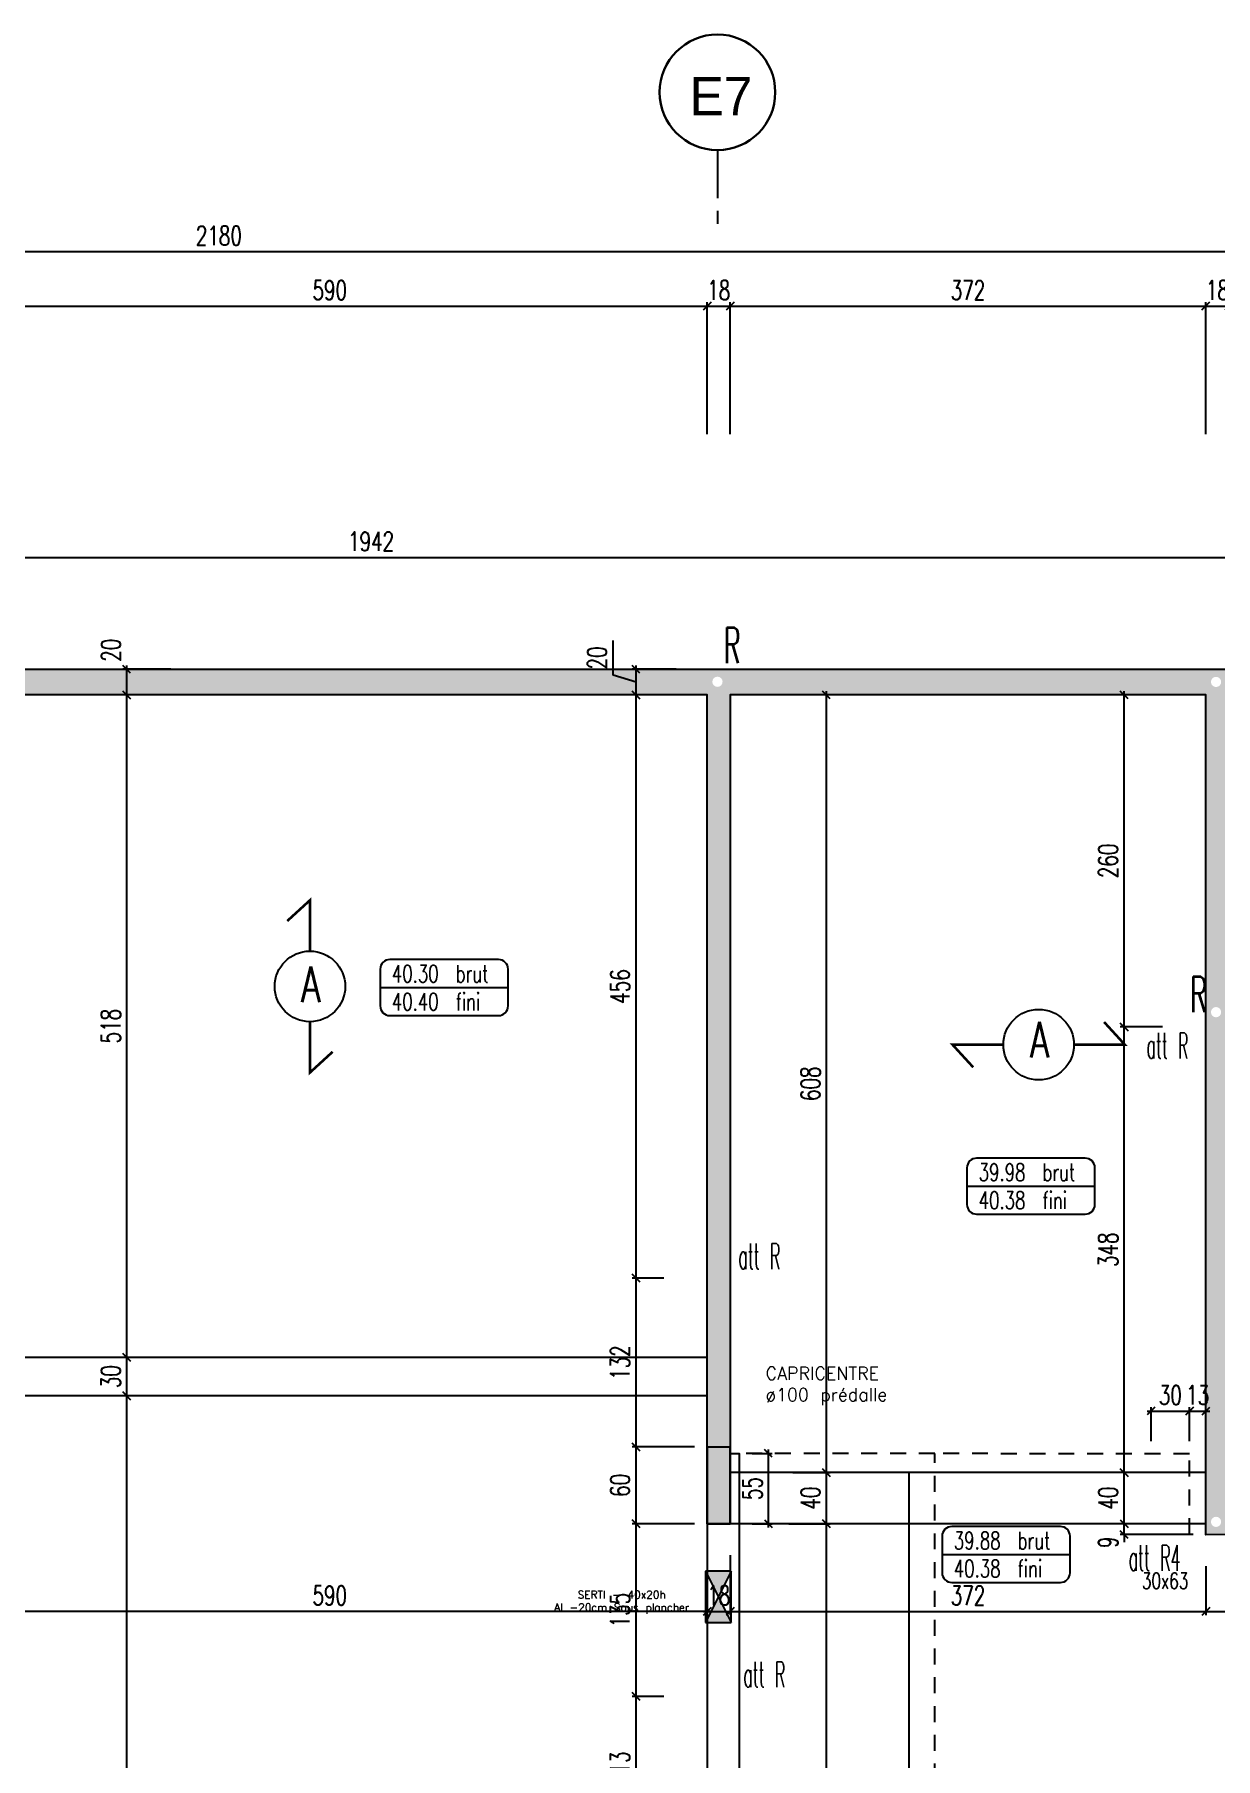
# Model space of a CAD drawing. Extents: x 307 to 786, y -197 to -94.
# Drawn here: x 391.63 to 400.86, y -173.38 to -159.9 of the extents above; entities that cross this region are included whole.
import ezdxf
from ezdxf.enums import TextEntityAlignment as Align

# ---------------------------------------------------------------- set-up
doc = ezdxf.new("R2010")
doc.units = 0
doc.header["$LTSCALE"] = 0.5
doc.header["$MEASUREMENT"] = 0
for name, pattern in [('AXES2', [1.125, 0.75, -0.125, 0.125, -0.125]), ('CACHE', [0.375, 0.25, -0.125]), ('CONTINU', [0])]:
    doc.linetypes.add(name, pattern=pattern)
doc.layers.get('DEFPOINTS').update_dxf_attribs({"linetype": 'CONTINUOUS'})
for name, color, linetype in [('1_AJSA_vue2', 13, 'CONTINUOUS'), ('_ SERTI RESERVATION', 6, 'CACHE'), ('_ SERTI RESERVATION ENEDIS', 6, 'CONTINU'), ('_ SERTI RESERVATION SG', 6, 'CONTINU'), ('A05-AXES', 13, 'AXES2'), ('A19-COTATIONS', 146, 'CONTINUOUS'), ('AXES', 6, 'AXES2'), ('COTATION', 7, 'CONTINUOUS'), ('HABILLAGE', 7, 'CONTINUOUS'), ('MURS', 3, 'CONTINUOUS'), ('PLANCHER', 7, 'CONTINUOUS'), ('POCHAGE', 254, 'CONTINUOUS'), ('POTEAUX', 1, 'CONTINUOUS'), ('POUTRES', 2, 'CONTINUOUS'), ('REPERE-RAID', 4, 'CONTINUOUS')]:
    doc.layers.add(name, color=color, linetype=linetype)
doc.styles.add('CGotH', font='GOTHIC.TTF')
doc.styles.add('ROMANS8', font='romans.shx', dxfattribs={"width": 0.7})
doc.styles.get("Standard").update_dxf_attribs({"font": 'txt.shx'})
doc.dimstyles.new('COT50 cm', dxfattribs={"dimtxt": 0.15, "dimasz": 0.06, "dimexe": 0.03, "dimexo": 0.1, "dimgap": 0.05, "dimtad": 1, "dimdec": 0, "dimlfac": 100, "dimzin": 0, "dimdsep": 46, "dimtxsty": 'ROMANS8', "dimblk1": 'OBLIQUE', "dimblk2": 'OBLIQUE', "dimsah": 1, "dimcen": 0.03, "dimdle": 0.03, "dimclrt": 1, "dimadec": 0, "dimazin": 0, "dimtfac": 1, "dimtdec": 0, "dimtmove": 0, "dimatfit": 3, "dimfxl": 1, "dimfxlon": 1, "dimtolj": 1, "dimtzin": 0, "dimlwd": -1, "dimlwe": -1, "dimarcsym": 0})

# ---------------------------------------------------------------- blocks, each defined once
blk = doc.blocks.new('139')
at = {"layer": 'HABILLAGE', "color": 7}
blk.add_line((-0.665, 0), (0.665, 0), dxfattribs=at)
at = {"layer": 'HABILLAGE'}
blk.add_lwpolyline([(-0.565, -0.291), (0.565, -0.291, 0.414214), (0.665, -0.191), (0.665, 0.191, 0.414214), (0.565, 0.291), (-0.565, 0.291, 0.414214), (-0.665, 0.191), (-0.665, -0.191, 0.414214)], format="xyb", close=True, dxfattribs=at)
at = {"layer": 'HABILLAGE', "color": 1, "width": 0.7}
for s, p in [('brut', (0.121, 0.054)), ('fini', (0.121, -0.237))]:
    blk.add_text(s, height=0.18, dxfattribs=at).set_placement(p)
for tag, p in [('NIVBRUT', (-0.543, 0.054)), ('NIVFINI', (-0.543, -0.237))]:
    blk.add_attdef(tag, p, '', height=0.18, dxfattribs=at)
blk = doc.blocks.new('_Oblique')
at = {"layer": 'COTATION', "color": 0, "lineweight": -2}
blk.add_line((-0.5, -0.5), (0.5, 0.5), dxfattribs=at)
blk = doc.blocks.new('*D845')
at = {"layer": 'COTATION', "color": 0, "transparency": 16777216}
for p, q in [((390.987, -162.933), (390.987, -161.992)), ((396.89, -163.022), (396.89, -161.992)), ((390.957, -162.022), (396.92, -162.022))]:
    blk.add_line(p, q, dxfattribs=at)
at = {"layer": 'DEFPOINTS', "color": 0, "transparency": 16777216}
for p in [(396.89, -162.022), (390.987, -163.033), (396.89, -163.57)]:
    blk.add_point(p, dxfattribs=at)
at = {"layer": 'COTATION', "color": 0, "transparency": 16777216, "xscale": 0.06, "yscale": 0.06, "zscale": 0.06, "rotation": 180}
blk.add_blockref('_Oblique', (390.987, -162.022), dxfattribs=at)
at = {"layer": 'COTATION', "color": 0, "transparency": 16777216, "xscale": 0.06, "yscale": 0.06, "zscale": 0.06}
blk.add_blockref('_Oblique', (396.89, -162.022), dxfattribs=at)
at = {"layer": 'COTATION', "color": 1, "transparency": 16777216, "insert": (393.938, -161.897), "char_height": 0.15, "attachment_point": 5, "style": 'ROMANS8'}
blk.add_mtext('\\A1;590', dxfattribs=at)
blk = doc.blocks.new('*D846')
at = {"layer": 'COTATION', "color": 0, "transparency": 16777216}
for p, q in [((396.89, -163.022), (396.89, -161.992)), ((397.07, -163.022), (397.07, -161.992)), ((396.86, -162.022), (397.1, -162.022))]:
    blk.add_line(p, q, dxfattribs=at)
at = {"layer": 'DEFPOINTS', "color": 0, "transparency": 16777216}
for p in [(397.07, -162.022), (396.89, -163.57), (397.07, -163.566)]:
    blk.add_point(p, dxfattribs=at)
at = {"layer": 'COTATION', "color": 0, "transparency": 16777216, "xscale": 0.06, "yscale": 0.06, "zscale": 0.06, "rotation": 180}
blk.add_blockref('_Oblique', (396.89, -162.022), dxfattribs=at)
at = {"layer": 'COTATION', "color": 0, "transparency": 16777216, "xscale": 0.06, "yscale": 0.06, "zscale": 0.06}
blk.add_blockref('_Oblique', (397.07, -162.022), dxfattribs=at)
at = {"layer": 'COTATION', "color": 1, "transparency": 16777216, "insert": (396.98, -161.897), "char_height": 0.15, "attachment_point": 5, "style": 'ROMANS8'}
blk.add_mtext('\\A1;18', dxfattribs=at)
blk = doc.blocks.new('*D847')
at = {"layer": 'COTATION', "color": 0, "transparency": 16777216}
for p, q in [((397.07, -163.022), (397.07, -161.992)), ((400.788, -163.022), (400.788, -161.992)), ((397.04, -162.022), (400.818, -162.022))]:
    blk.add_line(p, q, dxfattribs=at)
at = {"layer": 'DEFPOINTS', "color": 0, "transparency": 16777216}
for p in [(400.788, -162.022), (397.07, -163.566), (400.788, -163.598)]:
    blk.add_point(p, dxfattribs=at)
at = {"layer": 'COTATION', "color": 0, "transparency": 16777216, "xscale": 0.06, "yscale": 0.06, "zscale": 0.06, "rotation": 180}
blk.add_blockref('_Oblique', (397.07, -162.022), dxfattribs=at)
at = {"layer": 'COTATION', "color": 0, "transparency": 16777216, "xscale": 0.06, "yscale": 0.06, "zscale": 0.06}
blk.add_blockref('_Oblique', (400.788, -162.022), dxfattribs=at)
at = {"layer": 'COTATION', "color": 1, "transparency": 16777216, "insert": (398.929, -161.897), "char_height": 0.15, "attachment_point": 5, "style": 'ROMANS8'}
blk.add_mtext('\\A1;372', dxfattribs=at)
blk = doc.blocks.new('*D848')
at = {"layer": 'COTATION', "color": 0, "transparency": 16777216}
for p, q in [((400.788, -163.022), (400.788, -161.992)), ((400.969, -163.022), (400.969, -161.992)), ((400.758, -162.022), (400.999, -162.022))]:
    blk.add_line(p, q, dxfattribs=at)
at = {"layer": 'DEFPOINTS', "color": 0, "transparency": 16777216}
for p in [(400.969, -162.022), (400.788, -163.598), (400.969, -163.598)]:
    blk.add_point(p, dxfattribs=at)
at = {"layer": 'COTATION', "color": 0, "transparency": 16777216, "xscale": 0.06, "yscale": 0.06, "zscale": 0.06, "rotation": 180}
blk.add_blockref('_Oblique', (400.788, -162.022), dxfattribs=at)
at = {"layer": 'COTATION', "color": 0, "transparency": 16777216, "xscale": 0.06, "yscale": 0.06, "zscale": 0.06}
blk.add_blockref('_Oblique', (400.969, -162.022), dxfattribs=at)
at = {"layer": 'COTATION', "color": 1, "transparency": 16777216, "insert": (400.879, -161.897), "char_height": 0.15, "attachment_point": 5, "style": 'ROMANS8'}
blk.add_mtext('\\A1;18', dxfattribs=at)
blk = doc.blocks.new('*D881')
at = {"layer": 'COTATION', "color": 0, "transparency": 16777216}
for p, q in [((382.143, -161.596), (404, -161.596)), ((382.173, -162.596), (382.173, -161.566)), ((403.97, -162.596), (403.97, -161.566))]:
    blk.add_line(p, q, dxfattribs=at)
at = {"layer": 'DEFPOINTS', "color": 0, "transparency": 16777216}
for p in [(403.97, -161.596), (403.97, -163.507), (382.173, -164.324)]:
    blk.add_point(p, dxfattribs=at)
at = {"layer": 'COTATION', "color": 0, "transparency": 16777216, "xscale": 0.06, "yscale": 0.06, "zscale": 0.06, "rotation": 180}
blk.add_blockref('_Oblique', (382.173, -161.596), dxfattribs=at)
at = {"layer": 'COTATION', "color": 0, "transparency": 16777216, "xscale": 0.06, "yscale": 0.06, "zscale": 0.06}
blk.add_blockref('_Oblique', (403.97, -161.596), dxfattribs=at)
at = {"layer": 'COTATION', "color": 1, "transparency": 16777216, "insert": (393.071, -161.471), "char_height": 0.15, "attachment_point": 5, "style": 'ROMANS8'}
blk.add_mtext('\\A1;2180', dxfattribs=at)
blk = doc.blocks.new('*D898')
at = {"layer": 'COTATION', "color": 0, "transparency": 16777216}
for p, q in [((384.523, -163.986), (404, -163.986)), ((384.553, -164.564), (384.553, -163.956)), ((403.97, -164.761), (403.97, -163.956))]:
    blk.add_line(p, q, dxfattribs=at)
at = {"layer": 'DEFPOINTS', "color": 0, "transparency": 16777216}
for p in [(403.97, -163.986), (384.553, -164.664), (403.97, -164.861)]:
    blk.add_point(p, dxfattribs=at)
at = {"layer": 'COTATION', "color": 0, "transparency": 16777216, "xscale": 0.06, "yscale": 0.06, "zscale": 0.06, "rotation": 180}
blk.add_blockref('_Oblique', (384.553, -163.986), dxfattribs=at)
at = {"layer": 'COTATION', "color": 0, "transparency": 16777216, "xscale": 0.06, "yscale": 0.06, "zscale": 0.06}
blk.add_blockref('_Oblique', (403.97, -163.986), dxfattribs=at)
at = {"layer": 'COTATION', "color": 1, "transparency": 16777216, "insert": (394.261, -163.861), "char_height": 0.15, "attachment_point": 5, "style": 'ROMANS8'}
blk.add_mtext('\\A1;1942', dxfattribs=at)
blk = doc.blocks.new('*D1163')
at = {"layer": 'COTATION', "color": 0, "transparency": 16777216}
for p, q in [((392.548, -170.541), (392.321, -170.541)), ((392.351, -176.762), (392.351, -170.511)), ((392.548, -176.732), (392.321, -176.732))]:
    blk.add_line(p, q, dxfattribs=at)
at = {"layer": 'DEFPOINTS', "color": 0, "transparency": 16777216}
for p in [(392.351, -170.541), (392.648, -170.541), (392.648, -176.732)]:
    blk.add_point(p, dxfattribs=at)
at = {"layer": 'COTATION', "color": 0, "transparency": 16777216, "xscale": 0.06, "yscale": 0.06, "zscale": 0.06}
for p, rotation in [((392.351, -170.541), 90), ((392.351, -176.732), 270)]:
    blk.add_blockref('_Oblique', p, dxfattribs=dict(at, rotation=rotation))
at = {"layer": 'COTATION', "color": 1, "transparency": 16777216, "insert": (392.226, -173.636), "char_height": 0.15, "attachment_point": 5, "rotation": 90, "style": 'ROMANS8'}
blk.add_mtext('\\A1;619', dxfattribs=at)
blk = doc.blocks.new('*D1164')
at = {"layer": 'COTATION', "color": 0, "transparency": 16777216}
for p, q in [((392.351, -170.571), (392.351, -170.211)), ((392.603, -170.241), (392.321, -170.241)), ((392.548, -170.541), (392.321, -170.541))]:
    blk.add_line(p, q, dxfattribs=at)
at = {"layer": 'DEFPOINTS', "color": 0, "transparency": 16777216}
for p in [(392.351, -170.241), (392.703, -170.241), (392.648, -170.541)]:
    blk.add_point(p, dxfattribs=at)
at = {"layer": 'COTATION', "color": 0, "transparency": 16777216, "xscale": 0.06, "yscale": 0.06, "zscale": 0.06}
for p, rotation in [((392.351, -170.241), 90), ((392.351, -170.541), 270)]:
    blk.add_blockref('_Oblique', p, dxfattribs=dict(at, rotation=rotation))
at = {"layer": 'COTATION', "color": 1, "transparency": 16777216, "insert": (392.226, -170.391), "char_height": 0.15, "attachment_point": 5, "rotation": 90, "style": 'ROMANS8'}
blk.add_mtext('\\A1;30', dxfattribs=at)
blk = doc.blocks.new('*D1165')
at = {"layer": 'COTATION', "color": 0, "transparency": 16777216}
for p, q in [((392.696, -165.061), (392.321, -165.061)), ((392.351, -170.271), (392.351, -165.031)), ((392.603, -170.241), (392.321, -170.241))]:
    blk.add_line(p, q, dxfattribs=at)
at = {"layer": 'DEFPOINTS', "color": 0, "transparency": 16777216}
for p in [(392.351, -165.061), (392.796, -165.061), (392.703, -170.241)]:
    blk.add_point(p, dxfattribs=at)
at = {"layer": 'COTATION', "color": 0, "transparency": 16777216, "xscale": 0.06, "yscale": 0.06, "zscale": 0.06}
for p, rotation in [((392.351, -165.061), 90), ((392.351, -170.241), 270)]:
    blk.add_blockref('_Oblique', p, dxfattribs=dict(at, rotation=rotation))
at = {"layer": 'COTATION', "color": 1, "transparency": 16777216, "insert": (392.226, -167.651), "char_height": 0.15, "attachment_point": 5, "rotation": 90, "style": 'ROMANS8'}
blk.add_mtext('\\A1;518', dxfattribs=at)
blk = doc.blocks.new('*D1166')
at = {"layer": 'COTATION', "color": 0, "transparency": 16777216}
for p, q in [((392.351, -165.091), (392.351, -164.831)), ((392.696, -164.861), (392.321, -164.861)), ((392.696, -165.061), (392.321, -165.061))]:
    blk.add_line(p, q, dxfattribs=at)
at = {"layer": 'DEFPOINTS', "color": 0, "transparency": 16777216}
for p in [(392.351, -164.861), (392.796, -164.861), (392.796, -165.061)]:
    blk.add_point(p, dxfattribs=at)
at = {"layer": 'COTATION', "color": 0, "transparency": 16777216, "xscale": 0.06, "yscale": 0.06, "zscale": 0.06}
for p, rotation in [((392.351, -164.861), 90), ((392.351, -165.061), 270)]:
    blk.add_blockref('_Oblique', p, dxfattribs=dict(at, rotation=rotation))
at = {"layer": 'COTATION', "color": 1, "transparency": 16777216, "insert": (392.227, -164.712), "char_height": 0.15, "attachment_point": 5, "rotation": 90, "style": 'ROMANS8'}
blk.add_mtext('\\A1;20', dxfattribs=at)
blk = doc.blocks.new('*D1173')
at = {"layer": 'COTATION', "color": 0, "transparency": 16777216}
for p, q in [((396.551, -172.891), (396.303, -172.891)), ((396.333, -174.051), (396.333, -172.861)), ((396.551, -174.021), (396.303, -174.021))]:
    blk.add_line(p, q, dxfattribs=at)
at = {"layer": 'DEFPOINTS', "color": 0, "transparency": 16777216}
for p in [(396.333, -172.891), (396.651, -172.891), (396.651, -174.021)]:
    blk.add_point(p, dxfattribs=at)
at = {"layer": 'COTATION', "color": 0, "transparency": 16777216, "xscale": 0.06, "yscale": 0.06, "zscale": 0.06}
for p, rotation in [((396.333, -172.891), 90), ((396.333, -174.021), 270)]:
    blk.add_blockref('_Oblique', p, dxfattribs=dict(at, rotation=rotation))
at = {"layer": 'COTATION', "color": 1, "transparency": 16777216, "insert": (396.208, -173.456), "char_height": 0.15, "attachment_point": 5, "rotation": 90, "style": 'ROMANS8'}
blk.add_mtext('\\A1;113', dxfattribs=at)
blk = doc.blocks.new('*D1174')
at = {"layer": 'COTATION', "color": 0, "transparency": 16777216}
for p, q in [((396.79, -171.541), (396.303, -171.541)), ((396.333, -172.921), (396.333, -171.511)), ((396.551, -172.891), (396.303, -172.891))]:
    blk.add_line(p, q, dxfattribs=at)
at = {"layer": 'DEFPOINTS', "color": 0, "transparency": 16777216}
for p in [(396.333, -171.541), (396.89, -171.541), (396.651, -172.891)]:
    blk.add_point(p, dxfattribs=at)
at = {"layer": 'COTATION', "color": 0, "transparency": 16777216, "xscale": 0.06, "yscale": 0.06, "zscale": 0.06}
for p, rotation in [((396.333, -171.541), 90), ((396.333, -172.891), 270)]:
    blk.add_blockref('_Oblique', p, dxfattribs=dict(at, rotation=rotation))
at = {"layer": 'COTATION', "color": 1, "transparency": 16777216, "insert": (396.208, -172.216), "char_height": 0.15, "attachment_point": 5, "rotation": 90, "style": 'ROMANS8'}
blk.add_mtext('\\A1;135', dxfattribs=at)
blk = doc.blocks.new('*D1175')
at = {"layer": 'COTATION', "color": 0, "transparency": 16777216}
for p, q in [((396.79, -170.941), (396.303, -170.941)), ((396.333, -171.571), (396.333, -170.911)), ((396.79, -171.541), (396.303, -171.541))]:
    blk.add_line(p, q, dxfattribs=at)
at = {"layer": 'DEFPOINTS', "color": 0, "transparency": 16777216}
for p in [(396.333, -170.941), (396.89, -170.941), (396.89, -171.541)]:
    blk.add_point(p, dxfattribs=at)
at = {"layer": 'COTATION', "color": 0, "transparency": 16777216, "xscale": 0.06, "yscale": 0.06, "zscale": 0.06}
for p, rotation in [((396.333, -170.941), 90), ((396.333, -171.541), 270)]:
    blk.add_blockref('_Oblique', p, dxfattribs=dict(at, rotation=rotation))
at = {"layer": 'COTATION', "color": 1, "transparency": 16777216, "insert": (396.208, -171.241), "char_height": 0.15, "attachment_point": 5, "rotation": 90, "style": 'ROMANS8'}
blk.add_mtext('\\A1;60', dxfattribs=at)
blk = doc.blocks.new('*D1176')
at = {"layer": 'COTATION', "color": 0, "transparency": 16777216}
for p, q in [((396.551, -169.621), (396.303, -169.621)), ((396.333, -170.971), (396.333, -169.591)), ((396.79, -170.941), (396.303, -170.941))]:
    blk.add_line(p, q, dxfattribs=at)
at = {"layer": 'DEFPOINTS', "color": 0, "transparency": 16777216}
for p in [(396.333, -169.621), (396.651, -169.621), (396.89, -170.941)]:
    blk.add_point(p, dxfattribs=at)
at = {"layer": 'COTATION', "color": 0, "transparency": 16777216, "xscale": 0.06, "yscale": 0.06, "zscale": 0.06}
for p, rotation in [((396.333, -169.621), 90), ((396.333, -170.941), 270)]:
    blk.add_blockref('_Oblique', p, dxfattribs=dict(at, rotation=rotation))
at = {"layer": 'COTATION', "color": 1, "transparency": 16777216, "insert": (396.208, -170.281), "char_height": 0.15, "attachment_point": 5, "rotation": 90, "style": 'ROMANS8'}
blk.add_mtext('\\A1;132', dxfattribs=at)
blk = doc.blocks.new('*D1177')
at = {"layer": 'COTATION', "color": 0, "transparency": 16777216}
for p, q in [((396.588, -165.061), (396.303, -165.061)), ((396.333, -169.651), (396.333, -165.031)), ((396.551, -169.621), (396.303, -169.621))]:
    blk.add_line(p, q, dxfattribs=at)
at = {"layer": 'DEFPOINTS', "color": 0, "transparency": 16777216}
for p in [(396.333, -165.061), (396.688, -165.061), (396.651, -169.621)]:
    blk.add_point(p, dxfattribs=at)
at = {"layer": 'COTATION', "color": 0, "transparency": 16777216, "xscale": 0.06, "yscale": 0.06, "zscale": 0.06}
for p, rotation in [((396.333, -165.061), 90), ((396.333, -169.621), 270)]:
    blk.add_blockref('_Oblique', p, dxfattribs=dict(at, rotation=rotation))
at = {"layer": 'COTATION', "color": 1, "transparency": 16777216, "insert": (396.208, -167.341), "char_height": 0.15, "attachment_point": 5, "rotation": 90, "style": 'ROMANS8'}
blk.add_mtext('\\A1;456', dxfattribs=at)
blk = doc.blocks.new('*D1178')
at = {"layer": 'COTATION', "color": 0, "transparency": 16777216}
for p, q in [((396.153, -164.907), (396.153, -164.637)), ((396.333, -165.091), (396.333, -164.831)), ((396.333, -164.961), (396.153, -164.907)), ((396.648, -164.861), (396.303, -164.861)), ((396.588, -165.061), (396.303, -165.061))]:
    blk.add_line(p, q, dxfattribs=at)
at = {"layer": 'DEFPOINTS', "color": 0, "transparency": 16777216}
for p in [(396.333, -164.861), (396.748, -164.861), (396.688, -165.061)]:
    blk.add_point(p, dxfattribs=at)
at = {"layer": 'COTATION', "color": 0, "transparency": 16777216, "xscale": 0.06, "yscale": 0.06, "zscale": 0.06}
for p, rotation in [((396.333, -164.861), 90), ((396.333, -165.061), 270)]:
    blk.add_blockref('_Oblique', p, dxfattribs=dict(at, rotation=rotation))
at = {"layer": 'COTATION', "color": 1, "transparency": 16777216, "insert": (396.028, -164.772), "char_height": 0.15, "attachment_point": 5, "rotation": 90, "style": 'ROMANS8'}
blk.add_mtext('\\A1;20', dxfattribs=at)
blk = doc.blocks.new('*D1180')
at = {"layer": 'COTATION', "color": 0, "transparency": 16777216}
for p, q in [((397.529, -171.541), (397.852, -171.541)), ((397.822, -176.761), (397.822, -171.511)), ((397.17, -176.731), (397.852, -176.731))]:
    blk.add_line(p, q, dxfattribs=at)
at = {"layer": 'DEFPOINTS', "color": 0, "transparency": 16777216}
for p in [(397.429, -171.541), (397.822, -171.541), (397.07, -176.731)]:
    blk.add_point(p, dxfattribs=at)
at = {"layer": 'COTATION', "color": 0, "transparency": 16777216, "xscale": 0.06, "yscale": 0.06, "zscale": 0.06}
for p, rotation in [((397.822, -171.541), 90), ((397.822, -176.731), 270)]:
    blk.add_blockref('_Oblique', p, dxfattribs=dict(at, rotation=rotation))
at = {"layer": 'COTATION', "color": 1, "transparency": 16777216, "insert": (397.697, -174.136), "char_height": 0.15, "attachment_point": 5, "rotation": 90, "style": 'ROMANS8'}
blk.add_mtext('\\A1;519', dxfattribs=at)
blk = doc.blocks.new('*D1181')
at = {"layer": 'COTATION', "color": 0, "transparency": 16777216}
for p, q in [((397.559, -171.141), (397.852, -171.141)), ((397.822, -171.571), (397.822, -171.111)), ((397.529, -171.541), (397.852, -171.541))]:
    blk.add_line(p, q, dxfattribs=at)
at = {"layer": 'DEFPOINTS', "color": 0, "transparency": 16777216}
for p in [(397.459, -171.141), (397.822, -171.141), (397.429, -171.541)]:
    blk.add_point(p, dxfattribs=at)
at = {"layer": 'COTATION', "color": 0, "transparency": 16777216, "xscale": 0.06, "yscale": 0.06, "zscale": 0.06}
for p, rotation in [((397.822, -171.141), 90), ((397.822, -171.541), 270)]:
    blk.add_blockref('_Oblique', p, dxfattribs=dict(at, rotation=rotation))
at = {"layer": 'COTATION', "color": 1, "transparency": 16777216, "insert": (397.697, -171.341), "char_height": 0.15, "attachment_point": 5, "rotation": 90, "style": 'ROMANS8'}
blk.add_mtext('\\A1;40', dxfattribs=at)
blk = doc.blocks.new('*D1182')
at = {"layer": 'COTATION', "color": 0, "transparency": 16777216}
for p, q in [((397.881, -165.061), (397.792, -165.061)), ((397.822, -171.171), (397.822, -165.031)), ((397.559, -171.141), (397.852, -171.141))]:
    blk.add_line(p, q, dxfattribs=at)
at = {"layer": 'DEFPOINTS', "color": 0, "transparency": 16777216}
for p in [(397.822, -165.061), (397.981, -165.061), (397.459, -171.141)]:
    blk.add_point(p, dxfattribs=at)
at = {"layer": 'COTATION', "color": 0, "transparency": 16777216, "xscale": 0.06, "yscale": 0.06, "zscale": 0.06}
for p, rotation in [((397.822, -165.061), 90), ((397.822, -171.141), 270)]:
    blk.add_blockref('_Oblique', p, dxfattribs=dict(at, rotation=rotation))
at = {"layer": 'COTATION', "color": 1, "transparency": 16777216, "insert": (397.697, -168.101), "char_height": 0.15, "attachment_point": 5, "rotation": 90, "style": 'ROMANS8'}
blk.add_mtext('\\A1;608', dxfattribs=at)
blk = doc.blocks.new('*D1185')
at = {"layer": 'COTATION', "color": 0, "transparency": 16777216}
for p, q in [((400.689, -171.541), (400.12, -171.541)), ((400.15, -171.541), (400.15, -171.481)), ((400.15, -171.626), (400.15, -171.541)), ((400.689, -171.626), (400.12, -171.626)), ((400.15, -171.626), (400.15, -171.686))]:
    blk.add_line(p, q, dxfattribs=at)
at = {"layer": 'DEFPOINTS', "color": 0, "transparency": 16777216}
for p in [(400.15, -171.541), (400.789, -171.541), (400.789, -171.626)]:
    blk.add_point(p, dxfattribs=at)
at = {"layer": 'COTATION', "color": 0, "transparency": 16777216, "xscale": 0.06, "yscale": 0.06, "zscale": 0.06}
for p, rotation in [((400.15, -171.541), 270), ((400.15, -171.626), 90)]:
    blk.add_blockref('_Oblique', p, dxfattribs=dict(at, rotation=rotation))
at = {"layer": 'COTATION', "color": 1, "transparency": 16777216, "insert": (400.025, -171.686), "char_height": 0.15, "attachment_point": 5, "rotation": 90, "style": 'ROMANS8'}
blk.add_mtext('\\A1;9', dxfattribs=at)
blk = doc.blocks.new('*D1186')
at = {"layer": 'COTATION', "color": 0, "transparency": 16777216}
for p, q in [((400.15, -171.141), (400.12, -171.141)), ((400.15, -171.571), (400.15, -171.111)), ((400.689, -171.541), (400.12, -171.541))]:
    blk.add_line(p, q, dxfattribs=at)
at = {"layer": 'DEFPOINTS', "color": 0, "transparency": 16777216}
for p in [(400.15, -171.141), (400.235, -171.141), (400.789, -171.541)]:
    blk.add_point(p, dxfattribs=at)
at = {"layer": 'COTATION', "color": 0, "transparency": 16777216, "xscale": 0.06, "yscale": 0.06, "zscale": 0.06}
for p, rotation in [((400.15, -171.141), 90), ((400.15, -171.541), 270)]:
    blk.add_blockref('_Oblique', p, dxfattribs=dict(at, rotation=rotation))
at = {"layer": 'COTATION', "color": 1, "transparency": 16777216, "insert": (400.025, -171.341), "char_height": 0.15, "attachment_point": 5, "rotation": 90, "style": 'ROMANS8'}
blk.add_mtext('\\A1;40', dxfattribs=at)
blk = doc.blocks.new('*D1187')
at = {"layer": 'COTATION', "color": 0, "transparency": 16777216}
for p, q in [((400.45, -167.657), (400.12, -167.657)), ((400.15, -171.171), (400.15, -167.627)), ((400.15, -171.141), (400.12, -171.141))]:
    blk.add_line(p, q, dxfattribs=at)
at = {"layer": 'DEFPOINTS', "color": 0, "transparency": 16777216}
for p in [(400.15, -167.657), (400.55, -167.657), (400.235, -171.141)]:
    blk.add_point(p, dxfattribs=at)
at = {"layer": 'COTATION', "color": 0, "transparency": 16777216, "xscale": 0.06, "yscale": 0.06, "zscale": 0.06}
for p, rotation in [((400.15, -167.657), 90), ((400.15, -171.141), 270)]:
    blk.add_blockref('_Oblique', p, dxfattribs=dict(at, rotation=rotation))
at = {"layer": 'COTATION', "color": 1, "transparency": 16777216, "insert": (400.025, -169.399), "char_height": 0.15, "attachment_point": 5, "rotation": 90, "style": 'ROMANS8'}
blk.add_mtext('\\A1;348', dxfattribs=at)
blk = doc.blocks.new('*D1188')
at = {"layer": 'COTATION', "color": 0, "transparency": 16777216}
for p, q in [((400.4, -165.061), (400.12, -165.061)), ((400.15, -167.687), (400.15, -165.031)), ((400.45, -167.657), (400.12, -167.657))]:
    blk.add_line(p, q, dxfattribs=at)
at = {"layer": 'DEFPOINTS', "color": 0, "transparency": 16777216}
for p in [(400.15, -165.061), (400.5, -165.061), (400.55, -167.657)]:
    blk.add_point(p, dxfattribs=at)
at = {"layer": 'COTATION', "color": 0, "transparency": 16777216, "xscale": 0.06, "yscale": 0.06, "zscale": 0.06}
for p, rotation in [((400.15, -165.061), 90), ((400.15, -167.657), 270)]:
    blk.add_blockref('_Oblique', p, dxfattribs=dict(at, rotation=rotation))
at = {"layer": 'COTATION', "color": 1, "transparency": 16777216, "insert": (400.025, -166.359), "char_height": 0.15, "attachment_point": 5, "rotation": 90, "style": 'ROMANS8'}
blk.add_mtext('\\A1;260', dxfattribs=at)
blk = doc.blocks.new('*D1314')
at = {"layer": 'COTATION', "color": 0, "transparency": 16777216}
for p, q in [((397.07, -171.787), (397.07, -172.257)), ((396.89, -172.041), (396.89, -172.257)), ((396.86, -172.227), (397.1, -172.227))]:
    blk.add_line(p, q, dxfattribs=at)
at = {"layer": 'DEFPOINTS', "color": 0, "transparency": 16777216}
for p in [(397.07, -171.687), (396.89, -171.941), (397.07, -172.227)]:
    blk.add_point(p, dxfattribs=at)
at = {"layer": 'COTATION', "color": 0, "transparency": 16777216, "xscale": 0.06, "yscale": 0.06, "zscale": 0.06, "rotation": 180}
blk.add_blockref('_Oblique', (396.89, -172.227), dxfattribs=at)
at = {"layer": 'COTATION', "color": 0, "transparency": 16777216, "xscale": 0.06, "yscale": 0.06, "zscale": 0.06}
blk.add_blockref('_Oblique', (397.07, -172.227), dxfattribs=at)
at = {"layer": 'COTATION', "color": 1, "transparency": 16777216, "insert": (396.98, -172.102), "char_height": 0.15, "attachment_point": 5, "style": 'ROMANS8'}
blk.add_mtext('\\A1;18', dxfattribs=at)
blk = doc.blocks.new('*D1315')
at = {"layer": 'COTATION', "color": 0, "transparency": 16777216}
for p, q in [((397.07, -171.787), (397.07, -172.257)), ((400.789, -171.872), (400.789, -172.257)), ((397.04, -172.227), (400.819, -172.227))]:
    blk.add_line(p, q, dxfattribs=at)
at = {"layer": 'DEFPOINTS', "color": 0, "transparency": 16777216}
for p in [(397.07, -171.687), (400.789, -171.772), (400.789, -172.227)]:
    blk.add_point(p, dxfattribs=at)
at = {"layer": 'COTATION', "color": 0, "transparency": 16777216, "xscale": 0.06, "yscale": 0.06, "zscale": 0.06, "rotation": 180}
blk.add_blockref('_Oblique', (397.07, -172.227), dxfattribs=at)
at = {"layer": 'COTATION', "color": 0, "transparency": 16777216, "xscale": 0.06, "yscale": 0.06, "zscale": 0.06}
blk.add_blockref('_Oblique', (400.789, -172.227), dxfattribs=at)
at = {"layer": 'COTATION', "color": 1, "transparency": 16777216, "insert": (398.929, -172.102), "char_height": 0.15, "attachment_point": 5, "style": 'ROMANS8'}
blk.add_mtext('\\A1;372', dxfattribs=at)
blk = doc.blocks.new('*D1316')
at = {"layer": 'COTATION', "color": 0, "transparency": 16777216}
for p, q in [((402.564, -171.726), (402.564, -172.257)), ((400.789, -171.872), (400.789, -172.257)), ((400.759, -172.227), (402.594, -172.227))]:
    blk.add_line(p, q, dxfattribs=at)
at = {"layer": 'DEFPOINTS', "color": 0, "transparency": 16777216}
for p in [(402.564, -171.626), (400.789, -171.772), (402.564, -172.227)]:
    blk.add_point(p, dxfattribs=at)
at = {"layer": 'COTATION', "color": 0, "transparency": 16777216, "xscale": 0.06, "yscale": 0.06, "zscale": 0.06, "rotation": 180}
blk.add_blockref('_Oblique', (400.789, -172.227), dxfattribs=at)
at = {"layer": 'COTATION', "color": 0, "transparency": 16777216, "xscale": 0.06, "yscale": 0.06, "zscale": 0.06}
blk.add_blockref('_Oblique', (402.564, -172.227), dxfattribs=at)
at = {"layer": 'COTATION', "color": 1, "transparency": 16777216, "insert": (401.676, -172.102), "char_height": 0.15, "attachment_point": 5, "style": 'ROMANS8'}
blk.add_mtext('\\A1;178', dxfattribs=at)
blk = doc.blocks.new('*D1324')
at = {"layer": 'COTATION', "color": 0, "transparency": 16777216}
for p, q in [((390.987, -171.276), (390.987, -172.257)), ((396.89, -172.041), (396.89, -172.257)), ((396.92, -172.227), (390.957, -172.227))]:
    blk.add_line(p, q, dxfattribs=at)
at = {"layer": 'DEFPOINTS', "color": 0, "transparency": 16777216}
for p in [(390.987, -171.176), (396.89, -171.941), (390.987, -172.227)]:
    blk.add_point(p, dxfattribs=at)
at = {"layer": 'COTATION', "color": 0, "transparency": 16777216, "xscale": 0.06, "yscale": 0.06, "zscale": 0.06, "rotation": 180}
blk.add_blockref('_Oblique', (390.987, -172.227), dxfattribs=at)
at = {"layer": 'COTATION', "color": 0, "transparency": 16777216, "xscale": 0.06, "yscale": 0.06, "zscale": 0.06}
blk.add_blockref('_Oblique', (396.89, -172.227), dxfattribs=at)
at = {"layer": 'COTATION', "color": 1, "transparency": 16777216, "insert": (393.938, -172.102), "char_height": 0.15, "attachment_point": 5, "style": 'ROMANS8'}
blk.add_mtext('\\A1;590', dxfattribs=at)
blk = doc.blocks.new('*D1586')
at = {"layer": 'COTATION', "color": 0, "transparency": 16777216}
for p, q in [((400.361, -170.895), (400.361, -170.63)), ((400.661, -170.895), (400.661, -170.63)), ((400.331, -170.66), (400.691, -170.66))]:
    blk.add_line(p, q, dxfattribs=at)
at = {"layer": 'DEFPOINTS', "color": 0, "transparency": 16777216}
for p in [(400.661, -170.66), (400.361, -170.995), (400.661, -170.995)]:
    blk.add_point(p, dxfattribs=at)
at = {"layer": 'COTATION', "color": 0, "transparency": 16777216, "xscale": 0.06, "yscale": 0.06, "zscale": 0.06, "rotation": 180}
blk.add_blockref('_Oblique', (400.361, -170.66), dxfattribs=at)
at = {"layer": 'COTATION', "color": 0, "transparency": 16777216, "xscale": 0.06, "yscale": 0.06, "zscale": 0.06}
blk.add_blockref('_Oblique', (400.661, -170.66), dxfattribs=at)
at = {"layer": 'COTATION', "color": 1, "transparency": 16777216, "insert": (400.511, -170.535), "char_height": 0.15, "attachment_point": 5, "style": 'ROMANS8'}
blk.add_mtext('\\A1;30', dxfattribs=at)
blk = doc.blocks.new('*D1587')
at = {"layer": 'COTATION', "color": 0, "transparency": 16777216}
for p, q in [((400.661, -170.895), (400.661, -170.63)), ((400.789, -170.809), (400.789, -170.63)), ((400.631, -170.66), (400.819, -170.66))]:
    blk.add_line(p, q, dxfattribs=at)
at = {"layer": 'DEFPOINTS', "color": 0, "transparency": 16777216}
for p in [(400.789, -170.66), (400.661, -170.995), (400.789, -170.909)]:
    blk.add_point(p, dxfattribs=at)
at = {"layer": 'COTATION', "color": 0, "transparency": 16777216, "xscale": 0.06, "yscale": 0.06, "zscale": 0.06, "rotation": 180}
blk.add_blockref('_Oblique', (400.661, -170.66), dxfattribs=at)
at = {"layer": 'COTATION', "color": 0, "transparency": 16777216, "xscale": 0.06, "yscale": 0.06, "zscale": 0.06}
blk.add_blockref('_Oblique', (400.789, -170.66), dxfattribs=at)
at = {"layer": 'COTATION', "color": 1, "transparency": 16777216, "insert": (400.725, -170.535), "char_height": 0.15, "attachment_point": 5, "style": 'ROMANS8'}
blk.add_mtext('\\A1;13', dxfattribs=at)
blk = doc.blocks.new('*D1605')
at = {"layer": 'COTATION', "color": 0, "transparency": 16777216}
for p, q in [((397.24, -170.991), (397.398, -170.991)), ((397.368, -171.571), (397.368, -170.961)), ((397.24, -171.541), (397.398, -171.541))]:
    blk.add_line(p, q, dxfattribs=at)
at = {"layer": 'DEFPOINTS', "color": 0, "transparency": 16777216}
for p in [(397.14, -170.991), (397.368, -170.991), (397.14, -171.541)]:
    blk.add_point(p, dxfattribs=at)
at = {"layer": 'COTATION', "color": 0, "transparency": 16777216, "xscale": 0.06, "yscale": 0.06, "zscale": 0.06}
for p, rotation in [((397.368, -170.991), 90), ((397.368, -171.541), 270)]:
    blk.add_blockref('_Oblique', p, dxfattribs=dict(at, rotation=rotation))
at = {"layer": 'COTATION', "color": 1, "transparency": 16777216, "insert": (397.243, -171.266), "char_height": 0.15, "attachment_point": 5, "rotation": 90, "style": 'ROMANS8'}
blk.add_mtext('\\A1;55', dxfattribs=at)

msp = doc.modelspace()

# ---------------------------------------------------------------- hatches: boundary and pattern name
at = {"layer": '_ SERTI RESERVATION ENEDIS', "linetype": 'CONTINU'}
h = msp.add_hatch(color=6, dxfattribs=at)
h.dxf.hatch_style = 1
h.paths.add_polyline_path([(396.9774, -172.1122), (397.0774, -171.9122), (396.8774, -171.9122)])
h.paths.add_polyline_path([(397.0774, -172.3122), (396.9774, -172.1122), (396.8774, -172.3122)])
at = {"layer": 'POCHAGE'}
h = msp.add_hatch(color=256, dxfattribs=at)
h.dxf.hatch_style = 1
h.paths.add_polyline_path([(382.173, -164.8613), (382.1728, -162.6513), (375.273, -162.6513), (375.273, -162.8513), (381.973, -162.8513), (381.9728, -169.9414), (382.1728, -169.9413), (382.173, -165.0613), (388.0528, -165.0613), (388.0528, -169.9412), (388.2328, -169.9412), (388.2328, -165.0613), (390.8066, -165.0613), (390.8065, -169.9412), (390.9866, -169.9412), (390.9866, -165.0613), (396.8899, -165.0613), (396.8899, -170.9414), (397.0699, -170.9414), (397.0699, -165.0613), (400.7886, -165.0614), (400.7886, -171.6264), (402.5637, -171.6263), (402.5637, -171.4463), (400.9687, -171.4463), (400.9687, -167.6316), (402.2767, -167.6317), (402.2766, -168.685), (402.4566, -168.685), (402.4566, -166.4416), (402.2767, -166.4416), (402.2767, -167.4516), (400.9687, -167.4516), (400.9687, -165.0612), (400.9687, -165.0613), (403.8098, -165.0613), (403.8098, -169.9609), (402.4592, -169.9609), (402.4592, -169.8409), (402.2793, -169.8409), (402.2793, -170.141), (403.8098, -170.141), (403.8098, -171.6263), (403.969, -171.6263), (403.969, -171.621), (403.9699, -164.8613)])
edge = h.paths.add_edge_path(flags=16)
edge.add_arc((396.9697, -164.9585), 0.04, 0, 360)
edge = h.paths.add_edge_path(flags=16)
edge.add_arc((400.8684, -164.9598), 0.04, 0, 360)
edge = h.paths.add_edge_path(flags=16)
edge.add_arc((400.8684, -167.5416), 0.04, 0, 360)
edge = h.paths.add_edge_path(flags=16)
edge.add_arc((402.3696, -166.5416), 0.04, 0, 360)
edge = h.paths.add_edge_path(flags=16)
edge.add_arc((402.3667, -167.5416), 0.04, 0, 360)
edge = h.paths.add_edge_path(flags=16)
edge.add_arc((403.8697, -164.9598), 0.04, 0, 360)
edge = h.paths.add_edge_path(flags=16)
edge.add_arc((402.3663, -168.586), 0.04, 0, 360)
edge = h.paths.add_edge_path(flags=16)
edge.add_arc((400.8684, -171.5263), 0.04, 0, 360)
edge = h.paths.add_edge_path(flags=16)
edge.add_arc((402.4647, -171.5268), 0.04, 0, 360)
edge = h.paths.add_edge_path(flags=16)
edge.add_arc((390.8965, -164.9575), 0.04, 0, 360)
edge = h.paths.add_edge_path(flags=16)
edge.add_arc((403.8897, -171.5263), 0.04, 0, 360)
edge = h.paths.add_edge_path(flags=16)
edge.add_arc((388.1428, -164.957), 0.04, 0, 360)
edge = h.paths.add_edge_path(flags=16)
edge.add_arc((382.0807, -164.9559), 0.04, 0, 360)
edge = h.paths.add_edge_path(flags=16)
edge.add_arc((382.0811, -162.7541), 0.04, 0, 360)
at = {"layer": 'POTEAUX'}
h = msp.add_hatch(color=256, dxfattribs=at)
h.dxf.hatch_style = 1
h.paths.add_polyline_path([(397.0699, -170.9414), (396.8899, -170.9414), (396.89, -171.5413), (397.0699, -171.5413)])

# ---------------------------------------------------------------- linework, layer by layer
at = {"layer": '1_AJSA_vue2', "linetype": 'CACHE'}
msp.add_lwpolyline([(380.3728, -187.9116, 0.0061956), (398.216, -188.8552), (403.9665, -188.8574), (403.9663, -182.0855), (398.6696, -182.091), (398.6693, -170.9926), (397.1402, -170.9906)], format="xyb", dxfattribs=at)
msp.add_lwpolyline([(400.6601, -171.6222), (400.6602, -170.9951), (398.6693, -170.9926)], dxfattribs=at)
at = {"layer": '1_AJSA_vue2'}
msp.add_lwpolyline([(403.7664, -186.269), (403.7663, -182.2858), (398.4696, -182.2913), (398.4693, -171.143), (397.0696, -171.1373)], dxfattribs=at)
at = {"layer": '_ SERTI RESERVATION ENEDIS', "linetype": 'CONTINU'}
for p, q in [((396.8774, -171.9122), (396.8774, -172.3122)), ((397.0774, -171.9122), (396.8774, -171.9122)), ((396.8774, -171.9122), (397.0774, -172.3122)), ((397.0774, -171.9122), (396.8774, -172.3122)), ((397.0774, -172.3122), (397.0774, -171.9122)), ((396.8774, -172.3122), (397.0774, -172.3122))]:
    msp.add_line(p, q, dxfattribs=at)
at = {"layer": 'A19-COTATIONS', "color": 242, "lineweight": 30, "ltscale": 10, "true_color": 0xcd2027}
msp.add_circle((396.9697, -160.3504), 0.4522, dxfattribs=at)
at = {"layer": 'AXES', "color": 1}
msp.add_line((396.9697, -160.8026), (396.9697, -161.4562), dxfattribs=at)
at = {"layer": 'MURS'}
for points in [[(375.073, -162.6513), (382.1728, -162.6513), (382.173, -164.8613), (403.9699, -164.8613)], [(402.5637, -171.6263), (400.7886, -171.6264), (400.7886, -165.0614), (397.0699, -165.0613), (397.0699, -171.5412), (396.8899, -171.5412), (396.8899, -165.0613), (390.9866, -165.0613), (390.9866, -170.5412), (390.8064, -170.5412), (390.8066, -165.0613), (388.2328, -165.0613), (388.2328, -170.5412), (388.0528, -170.5412), (388.0528, -165.0613), (382.173, -165.0613), (382.1728, -170.5412), (381.9728, -170.5412), (381.973, -162.8513), (375.073, -162.8513)]]:
    msp.add_lwpolyline(points, dxfattribs=at)
at = {"layer": 'PLANCHER', "color": 1, "const_width": 0.02}
for points in [[(393.783, -167.0646), (393.783, -166.6665), (393.6058, -166.8288)], [(393.783, -167.6159), (393.783, -168.014), (393.9602, -167.8517)], [(399.757, -167.7956), (400.1551, -167.7956), (399.9928, -167.6184)], [(399.2057, -167.7956), (398.8076, -167.7956), (398.9699, -167.9728)]]:
    msp.add_lwpolyline(points, dxfattribs=at)
at = {"layer": 'PLANCHER', "color": 1}
for centre in [(393.783, -167.3402), (399.4814, -167.7956)]:
    msp.add_circle(centre, 0.2757, dxfattribs=at)
at = {"layer": 'POTEAUX'}
msp.add_lwpolyline([(397.0699, -170.9414), (396.8899, -170.9414), (396.89, -171.5413), (397.0699, -171.5413)], close=True, dxfattribs=at)
at = {"layer": 'POUTRES'}
for p, q in [((396.8899, -170.2416), (390.9866, -170.2413)), ((396.8899, -170.5416), (382.1728, -170.5409)), ((400.7886, -171.1412), (397.0699, -171.1412)), ((396.89, -171.5412), (396.8899, -176.7314)), ((400.7886, -171.5412), (397.0699, -171.5412))]:
    msp.add_line(p, q, dxfattribs=at)
msp.add_lwpolyline([(397.0701, -170.9907), (397.1402, -170.9907), (397.1399, -177.3307), (397.0699, -177.3314)], dxfattribs=at)

# ---------------------------------------------------------------- block references
at = {"layer": 'HABILLAGE', "color": 1, "xscale": 0.7521624, "yscale": 0.7521624, "zscale": 0.7521624}
for p, values in [((394.8323, -167.349), {'NIVBRUT': '40.30', 'NIVFINI': '40.40'}), ((399.4209, -168.9018), {'NIVBRUT': '39.98', 'NIVFINI': '40.38'}), ((399.2263, -171.7813), {'NIVBRUT': '39.88', 'NIVFINI': '40.38'})]:
    msp.add_blockref('139', p, dxfattribs=at).add_auto_attribs(values)

# ---------------------------------------------------------------- texts
at = {"layer": '_ SERTI RESERVATION', "linetype": 'ByBlock', "insert": (397.3464, -170.3149), "char_height": 0.1, "attachment_point": 1}
msp.add_mtext_dynamic_manual_height_columns('CAPRICENTRE\\Pø100 prédalle', width=1.472691, gutter_width=7.9227, heights=[0], dxfattribs=at)
at = {"layer": '_ SERTI RESERVATION SG', "linetype": 'ByBlock', "insert": (395.4856, -172.0648), "char_height": 0.06, "attachment_point": 1}
msp.add_mtext_dynamic_manual_height_columns('\\pxqc;SERTI - 40x20h\\PAI -20cm Sous plancher', width=1.470611, gutter_width=1, heights=[0], dxfattribs=at)
at = {"layer": 'A05-AXES', "color": 1, "ltscale": 0.5, "insert": (396.9973, -160.2302), "char_height": 0.3, "width": 0.3408, "attachment_point": 2, "rotation": 0.00168, "line_spacing_factor": 1.032839, "style": 'CGotH'}
msp.add_mtext('E7', dxfattribs=at)
at = {"layer": 'PLANCHER', "color": 1, "width": 0.7}
for p in [(393.7894, -167.3237), (399.4891, -167.7569)]:
    msp.add_text('A', height=0.28, dxfattribs=at).set_placement(p, align=Align.MIDDLE)
at = {"layer": 'REPERE-RAID', "color": 4}
for s, height, width, p in [('R', 0.28, 0.519, (397.0181, -164.8142)), ('R', 0.28, 0.519, (400.6648, -167.5427)), ('att R', 0.2, 0.45, (400.3254, -167.9037)), ('att R', 0.2, 0.45, (397.1342, -169.5498)), ('att R4', 0.2, 0.45, (400.1864, -171.9082)), ('att R', 0.2, 0.45, (397.1731, -172.8198))]:
    msp.add_text(s, height=height, dxfattribs=dict(at, width=width)).set_placement(p)
at = {"layer": 'REPERE-RAID', "color": 1, "style": 'ROMANS8', "width": 0.7}
msp.add_text('30x63', height=0.125, dxfattribs=at).set_placement((400.2888, -172.05))

# ---------------------------------------------------------------- dimensions: what is measured, and where the dimension line sits
at = {"layer": 'COTATION'}
dim = msp.add_linear_dim(base=(403.9699, -161.5963), p1=(382.173, -164.3244), p2=(403.9699, -163.5067), dimstyle='COT50 cm', dxfattribs=at)
dim.commit()
dim.dimension.update_dxf_attribs({"geometry": '*D881', "text_midpoint": (393.0715, -161.4713)})
for base, p1, p2, picture, middle in [((396.8897, -162.0222), (390.9866, -163.0328), (396.8897, -163.57), '*D845', (393.9381, -161.8972)), ((400.7883, -162.0222), (397.0699, -163.566), (400.7883, -163.5977), '*D847', (398.9291, -161.8972)), ((403.9697, -163.9856), (384.5527, -164.6643), (403.9697, -164.8613), '*D898', (394.2612, -163.8606)), ((400.6605, -170.6596), (400.3605, -170.9948), (400.6605, -170.9948), '*D1586', (400.5105, -170.5346)), ((390.9866, -172.2266), (396.89, -171.9406), (390.9866, -171.1755), '*D1324', (393.9383, -172.1016)), ((400.7886, -172.2266), (397.0696, -171.6866), (400.7886, -171.7717), '*D1315', (398.9291, -172.1016)), ((402.5637, -172.2266), (400.7886, -171.7717), (402.5637, -171.6263), '*D1316', (401.6761, -172.1016))]:
    dim = msp.add_linear_dim(base=base, p1=p1, p2=p2, dimstyle='COT50 cm', override={"dimtmove": 1}, dxfattribs=at)
    dim.commit()
    dim.dimension.update_dxf_attribs({"geometry": picture, "text_midpoint": middle})
for base, p1, p2, picture, middle in [((397.0699, -162.0222), (396.8897, -163.57), (397.0699, -163.566), '*D846', (396.9798, -162.0222)), ((400.9687, -162.0222), (400.7883, -163.5977), (400.9687, -163.5977), '*D848', (400.8785, -162.0222)), ((400.7886, -170.6596), (400.6605, -170.9948), (400.7886, -170.9089), '*D1587', (400.7246, -170.6596))]:
    dim = msp.add_linear_dim(base=base, p1=p1, p2=p2, dimstyle='COT50 cm', override={"dimtmove": 1}, dxfattribs=at)
    dim.commit()
    dim.dimension.update_dxf_attribs({"geometry": picture, "text_midpoint": middle, "dimtype": 160})
for base, p1, p2, picture, middle in [((392.3507, -164.8613), (392.7962, -165.0613), (392.7962, -164.8613), '*D1166', (392.3517, -164.7118)), ((400.1499, -171.5412), (400.7886, -171.6264), (400.7886, -171.5412), '*D1185', (400.1499, -171.6864))]:
    dim = msp.add_linear_dim(base=base, p1=p1, p2=p2, angle=90, dimstyle='COT50 cm', override={"dimtmove": 1}, dxfattribs=at)
    dim.commit()
    dim.dimension.update_dxf_attribs({"geometry": picture, "text_midpoint": middle, "dimtype": 160})
for base, p1, p2, picture, middle in [((396.3326, -164.8613), (396.6884, -165.0613), (396.7483, -164.8613), '*D1178', (396.0276, -164.8573)), ((392.3507, -165.0613), (392.7026, -170.2414), (392.7962, -165.0613), '*D1165', (392.2257, -167.6513)), ((396.3326, -165.0613), (396.6508, -169.6213), (396.6884, -165.0613), '*D1177', (396.2076, -167.3413)), ((397.8215, -165.0613), (397.459, -171.1412), (397.9809, -165.0613), '*D1182', (397.6965, -168.1013)), ((400.1499, -165.0614), (400.5496, -167.6566), (400.5001, -165.0614), '*D1188', (400.0249, -166.359)), ((400.1499, -167.6566), (400.2347, -171.1412), (400.5496, -167.6566), '*D1187', (400.0249, -169.3989)), ((396.3326, -169.6213), (396.8899, -170.9414), (396.6508, -169.6213), '*D1176', (396.2076, -170.2813)), ((392.3507, -170.2414), (392.6483, -170.5414), (392.7026, -170.2414), '*D1164', (392.2257, -170.3914)), ((392.3507, -170.5414), (392.648, -176.7315), (392.6483, -170.5414), '*D1163', (392.2257, -173.6365)), ((396.3326, -170.9414), (396.89, -171.5413), (396.8899, -170.9414), '*D1175', (396.2076, -171.2414)), ((397.3684, -170.9907), (397.1402, -171.5412), (397.1402, -170.9907), '*D1605', (397.2434, -171.2659)), ((397.8215, -171.1412), (397.4287, -171.5412), (397.459, -171.1412), '*D1181', (397.6965, -171.3412)), ((400.1499, -171.1412), (400.7886, -171.5412), (400.2347, -171.1412), '*D1186', (400.0249, -171.3412)), ((396.3326, -171.5413), (396.6508, -172.8913), (396.89, -171.5413), '*D1174', (396.2076, -172.2163)), ((397.8215, -171.5412), (397.0699, -176.7314), (397.4287, -171.5412), '*D1180', (397.6965, -174.1363)), ((396.3326, -172.8913), (396.6508, -174.0213), (396.6508, -172.8913), '*D1173', (396.2076, -173.4563))]:
    dim = msp.add_linear_dim(base=base, p1=p1, p2=p2, angle=90, dimstyle='COT50 cm', override={"dimtmove": 1}, dxfattribs=at)
    dim.commit()
    dim.dimension.update_dxf_attribs({"geometry": picture, "text_midpoint": middle})
dim = msp.add_linear_dim(base=(397.0696, -172.2266), p1=(396.89, -171.9406), p2=(397.0696, -171.6866), dimstyle='COT50 cm', dxfattribs=at)
dim.commit()
dim.dimension.update_dxf_attribs({"geometry": '*D1314', "text_midpoint": (396.9798, -172.2266), "dimtype": 160})

doc.saveas('drawing.dxf')
